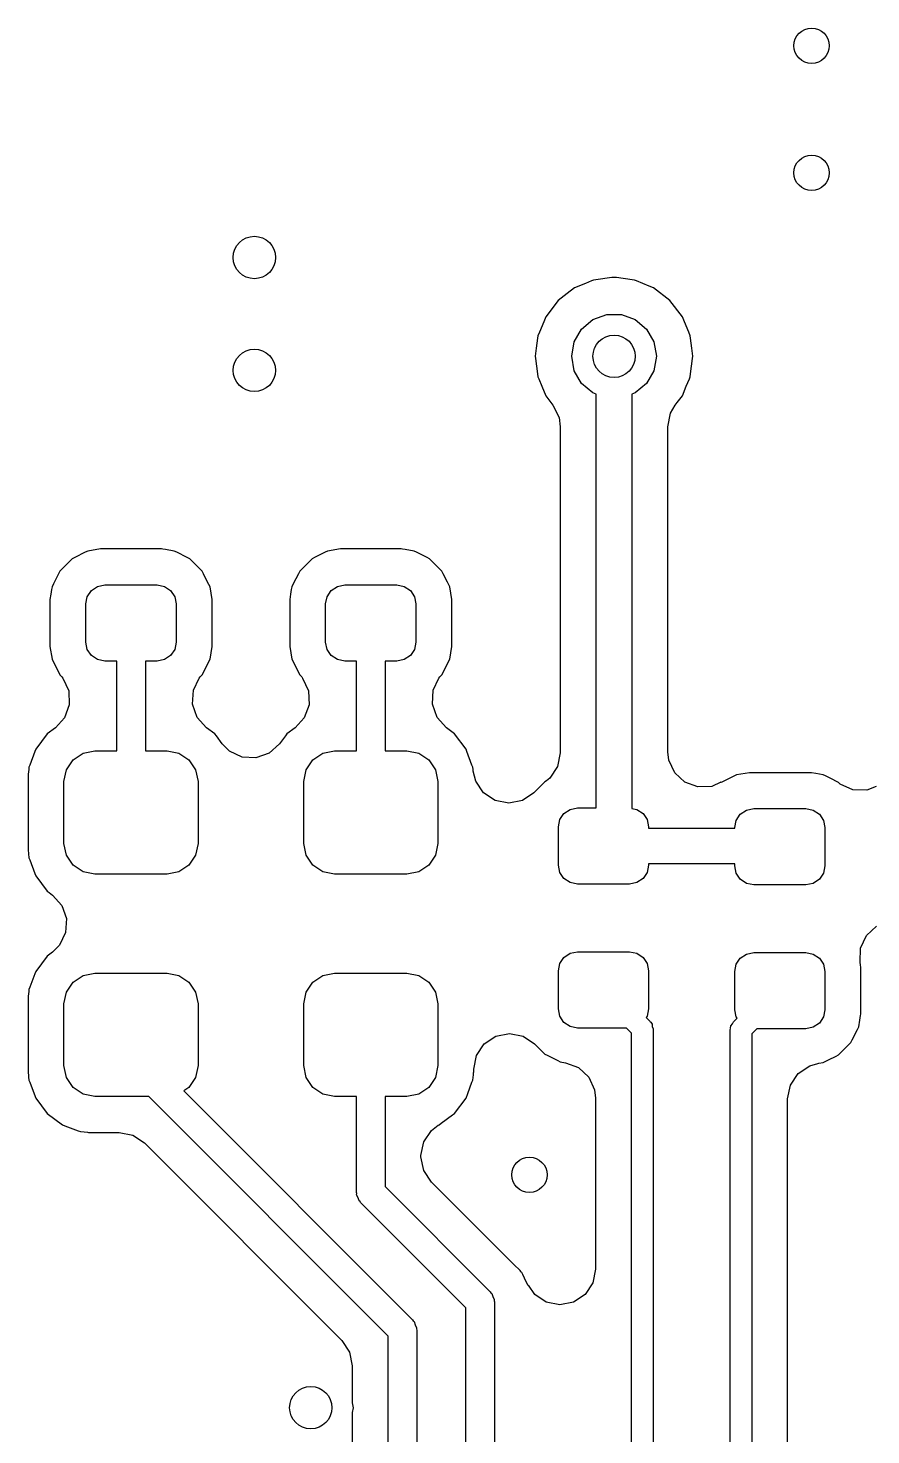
# Model space of a CAD drawing. Extents: x 0.99 to 4.24, y -7.27 to -4.02.
# Drawn here: x 1.5097 to 1.7449, y -6.1867 to -5.7943 of the extents above; entities that cross this region are included whole.
import ezdxf

# ---------------------------------------------------------------- set-up
doc = ezdxf.new("R2010")
doc.units = 0
doc.header["$MEASUREMENT"] = 0
doc.layers.add('BLACK', color=7, linetype='CONTINUOUS')

msp = doc.modelspace()

# ---------------------------------------------------------------- linework, layer by layer
at = {"layer": 'BLACK', "linetype": 'CONTINUOUS'}
for p, q in [((1.66523, -5.86551), (1.66222, -5.86676)), ((1.66693, -5.86481), (1.66523, -5.86551)), ((1.66753, -5.86456), (1.66693, -5.86481)), ((1.66693, -5.86481), (1.66693, -5.86481)), ((1.66818, -5.86447), (1.66753, -5.86456)), ((1.67258, -5.86389), (1.66818, -5.86447)), ((1.66818, -5.86447), (1.66818, -5.86447)), ((1.67323, -5.86381), (1.67258, -5.86389)), ((1.67388, -5.86389), (1.67323, -5.86381)), ((1.67828, -5.86447), (1.67388, -5.86389)), ((1.67893, -5.86456), (1.67828, -5.86447)), ((1.67828, -5.86447), (1.67828, -5.86447)), ((1.67953, -5.86481), (1.67893, -5.86456)), ((1.68298, -5.86624), (1.67953, -5.86481)), ((1.67953, -5.86481), (1.67953, -5.86481)), ((1.68424, -5.86676), (1.68298, -5.86624)), ((1.65766, -5.87026), (1.65416, -5.87482)), ((1.65846, -5.86964), (1.65766, -5.87026)), ((1.66018, -5.86833), (1.65846, -5.86964)), ((1.66222, -5.86676), (1.66018, -5.86833)), ((1.6888, -5.87026), (1.68424, -5.86676)), ((1.6923, -5.87482), (1.6888, -5.87026)), ((1.66732, -5.8756), (1.67118, -5.8742)), ((1.67118, -5.8742), (1.67528, -5.8742)), ((1.67528, -5.8742), (1.67913, -5.8756)), ((1.65358, -5.87623), (1.65238, -5.87912)), ((1.65416, -5.87482), (1.65358, -5.87623)), ((1.66213, -5.88179), (1.66418, -5.87823)), ((1.66418, -5.87823), (1.66732, -5.8756)), ((1.67913, -5.8756), (1.68228, -5.87823)), ((1.68228, -5.87823), (1.68433, -5.88179)), ((1.69288, -5.87623), (1.6923, -5.87482)), ((1.69408, -5.87912), (1.69288, -5.87623)), ((1.65187, -5.88078), (1.65151, -5.88354)), ((1.65196, -5.88013), (1.65187, -5.88077)), ((1.65187, -5.88077), (1.65187, -5.88078)), ((1.65238, -5.87912), (1.65196, -5.88013)), ((1.66142, -5.88583), (1.66213, -5.88179)), ((1.68433, -5.88179), (1.68504, -5.88583)), ((1.6945, -5.88013), (1.69408, -5.87912)), ((1.69458, -5.88077), (1.6945, -5.88013)), ((1.69458, -5.88078), (1.69458, -5.88077)), ((1.69495, -5.88354), (1.69458, -5.88078)), ((1.65151, -5.88354), (1.65121, -5.88583)), ((1.65121, -5.88583), (1.65129, -5.88647)), ((1.66213, -5.88987), (1.66142, -5.88583)), ((1.68504, -5.88583), (1.68433, -5.88987)), ((1.69525, -5.88583), (1.69495, -5.88354)), ((1.69516, -5.88647), (1.69525, -5.88583)), ((1.65129, -5.88647), (1.65186, -5.89074)), ((1.66418, -5.89342), (1.66213, -5.88987)), ((1.68433, -5.88987), (1.68228, -5.89342)), ((1.6946, -5.89074), (1.69516, -5.88647)), ((1.65186, -5.89074), (1.65196, -5.89153)), ((1.65196, -5.89153), (1.65221, -5.89213)), ((1.65221, -5.89213), (1.65221, -5.89213)), ((1.65221, -5.89213), (1.65306, -5.89419)), ((1.65306, -5.89419), (1.65416, -5.89684)), ((1.66732, -5.89606), (1.66418, -5.89342)), ((1.68228, -5.89342), (1.67913, -5.89606)), ((1.6923, -5.89684), (1.69339, -5.89419)), ((1.69339, -5.89419), (1.69425, -5.89213)), ((1.69425, -5.89213), (1.6945, -5.89153)), ((1.69425, -5.89213), (1.69425, -5.89213)), ((1.6945, -5.89153), (1.6946, -5.89074)), ((1.65416, -5.89684), (1.65558, -5.89868)), ((1.66823, -5.89638), (1.66732, -5.89606)), ((1.66823, -6.01181), (1.66823, -5.89638)), ((1.67913, -5.89606), (1.67823, -5.89638)), ((1.67823, -5.89638), (1.67823, -6.01194)), ((1.69088, -5.89868), (1.6923, -5.89684)), ((1.65558, -5.89868), (1.65615, -5.89943)), ((1.65615, -5.89943), (1.65787, -5.90292)), ((1.68825, -5.90549), (1.68901, -5.90168)), ((1.68901, -5.90168), (1.69031, -5.89943)), ((1.69031, -5.89943), (1.69088, -5.89868)), ((1.65787, -5.90292), (1.65821, -5.90549)), ((1.65821, -5.90549), (1.65821, -5.99649)), ((1.68825, -5.99614), (1.68825, -5.90549)), ((1.52561, -5.94051), (1.52267, -5.942)), ((1.5263, -5.94016), (1.52561, -5.94051)), ((1.5299, -5.93959), (1.5263, -5.94016)), ((1.53838, -5.93959), (1.5299, -5.93959)), ((1.54648, -5.93959), (1.53838, -5.93959)), ((1.54688, -5.93959), (1.54648, -5.93959)), ((1.54726, -5.93965), (1.54688, -5.93959)), ((1.54802, -5.93977), (1.54726, -5.93965)), ((1.54726, -5.93965), (1.54726, -5.93965)), ((1.55047, -5.94016), (1.54802, -5.93977)), ((1.55117, -5.94051), (1.55047, -5.94016)), ((1.5541, -5.942), (1.55117, -5.94051)), ((1.55117, -5.94051), (1.55117, -5.94051)), ((1.59254, -5.94051), (1.5896, -5.942)), ((1.59323, -5.94016), (1.59254, -5.94051)), ((1.59682, -5.93959), (1.59323, -5.94016)), ((1.60531, -5.93959), (1.59682, -5.93959)), ((1.61341, -5.93959), (1.60531, -5.93959)), ((1.61381, -5.93959), (1.61341, -5.93959)), ((1.61419, -5.93965), (1.61381, -5.93959)), ((1.61495, -5.93977), (1.61419, -5.93965)), ((1.61419, -5.93965), (1.61419, -5.93965)), ((1.6174, -5.94016), (1.61495, -5.93977)), ((1.61809, -5.94051), (1.6174, -5.94016)), ((1.62103, -5.942), (1.61809, -5.94051)), ((1.61809, -5.94051), (1.61809, -5.94051)), ((1.52198, -5.94236), (1.51854, -5.9458)), ((1.52267, -5.942), (1.52198, -5.94236)), ((1.52267, -5.942), (1.52267, -5.942)), ((1.5548, -5.94236), (1.5541, -5.942)), ((1.5541, -5.942), (1.5541, -5.942)), ((1.55823, -5.9458), (1.5548, -5.94236)), ((1.58891, -5.94236), (1.58547, -5.9458)), ((1.5896, -5.942), (1.58891, -5.94236)), ((1.5896, -5.942), (1.5896, -5.942)), ((1.62172, -5.94236), (1.62103, -5.942)), ((1.62103, -5.942), (1.62103, -5.942)), ((1.62516, -5.9458), (1.62172, -5.94236)), ((1.51819, -5.94649), (1.51674, -5.94934)), ((1.51854, -5.9458), (1.51819, -5.94649)), ((1.51819, -5.94649), (1.51819, -5.94649)), ((1.55859, -5.94649), (1.55823, -5.9458)), ((1.55976, -5.9488), (1.55859, -5.94649)), ((1.55859, -5.94649), (1.55859, -5.94649)), ((1.56044, -5.95012), (1.55976, -5.9488)), ((1.58511, -5.94649), (1.58367, -5.94934)), ((1.58512, -5.94649), (1.58511, -5.94649)), ((1.58547, -5.9458), (1.58512, -5.94649)), ((1.62551, -5.94649), (1.62516, -5.9458)), ((1.62669, -5.9488), (1.62551, -5.94649)), ((1.62551, -5.94649), (1.62551, -5.94649)), ((1.62736, -5.95012), (1.62669, -5.9488)), ((1.51601, -5.95217), (1.51577, -5.95371)), ((1.51621, -5.9509), (1.51601, -5.95217)), ((1.51634, -5.95012), (1.51621, -5.9509)), ((1.51674, -5.94934), (1.51634, -5.95012)), ((1.52579, -5.95492), (1.52619, -5.95289)), ((1.52619, -5.95289), (1.52734, -5.95116)), ((1.52734, -5.95116), (1.52907, -5.95001)), ((1.52907, -5.95001), (1.5311, -5.94961)), ((1.5311, -5.94961), (1.54567, -5.94961)), ((1.54567, -5.94961), (1.5477, -5.95001)), ((1.5477, -5.95001), (1.54943, -5.95116)), ((1.54943, -5.95116), (1.55058, -5.95289)), ((1.55058, -5.95289), (1.55098, -5.95492)), ((1.561, -5.95371), (1.56044, -5.95012)), ((1.58294, -5.95217), (1.5827, -5.95371)), ((1.58314, -5.9509), (1.58294, -5.95217)), ((1.58327, -5.95012), (1.58314, -5.9509)), ((1.58367, -5.94934), (1.58327, -5.95012)), ((1.59272, -5.95492), (1.59312, -5.95289)), ((1.59312, -5.95289), (1.59427, -5.95116)), ((1.59427, -5.95116), (1.596, -5.95001)), ((1.596, -5.95001), (1.59803, -5.94961)), ((1.59803, -5.94961), (1.6126, -5.94961)), ((1.6126, -5.94961), (1.61463, -5.95001)), ((1.61463, -5.95001), (1.61636, -5.95116)), ((1.61636, -5.95116), (1.61751, -5.95289)), ((1.61751, -5.95289), (1.61791, -5.95492)), ((1.62793, -5.95371), (1.62736, -5.95012)), ((1.51577, -5.95371), (1.51577, -5.96676)), ((1.52579, -5.96555), (1.52579, -5.95492)), ((1.55098, -5.95492), (1.55098, -5.96555)), ((1.561, -5.96676), (1.561, -5.95371)), ((1.5827, -5.95371), (1.5827, -5.96676)), ((1.59272, -5.96555), (1.59272, -5.95492)), ((1.61791, -5.95492), (1.61791, -5.96555)), ((1.62793, -5.96676), (1.62793, -5.95371)), ((1.51577, -5.96676), (1.51634, -5.97035)), ((1.52619, -5.96759), (1.52579, -5.96555)), ((1.52734, -5.96931), (1.52619, -5.96759)), ((1.55058, -5.96759), (1.54943, -5.96931)), ((1.55098, -5.96555), (1.55058, -5.96759)), ((1.56044, -5.97035), (1.561, -5.96676)), ((1.5827, -5.96676), (1.58327, -5.97035)), ((1.59312, -5.96759), (1.59272, -5.96555)), ((1.59427, -5.96931), (1.59312, -5.96759)), ((1.61751, -5.96759), (1.61636, -5.96931)), ((1.61791, -5.96555), (1.61751, -5.96759)), ((1.62736, -5.97035), (1.62793, -5.96676)), ((1.51634, -5.97035), (1.51854, -5.97468)), ((1.52907, -5.97046), (1.52734, -5.96931)), ((1.5311, -5.97087), (1.52907, -5.97046)), ((1.53439, -5.97087), (1.5311, -5.97087)), ((1.53439, -5.99587), (1.53439, -5.97087)), ((1.54567, -5.97087), (1.54239, -5.97087)), ((1.54239, -5.97087), (1.54239, -5.99587)), ((1.5477, -5.97046), (1.54567, -5.97087)), ((1.54943, -5.96931), (1.5477, -5.97046)), ((1.55823, -5.97468), (1.56044, -5.97035)), ((1.58327, -5.97035), (1.58547, -5.97468)), ((1.596, -5.97046), (1.59427, -5.96931)), ((1.59803, -5.97087), (1.596, -5.97046)), ((1.60131, -5.97087), (1.59803, -5.97087)), ((1.60131, -5.99587), (1.60131, -5.97087)), ((1.6126, -5.97087), (1.60931, -5.97087)), ((1.60931, -5.97087), (1.60931, -5.99587)), ((1.61463, -5.97046), (1.6126, -5.97087)), ((1.61636, -5.96931), (1.61463, -5.97046)), ((1.62516, -5.97468), (1.62736, -5.97035)), ((1.51854, -5.97468), (1.5191, -5.97523)), ((1.5191, -5.97523), (1.51938, -5.97562)), ((1.51938, -5.97562), (1.521, -5.97915)), ((1.5558, -5.979), (1.5574, -5.97562)), ((1.5574, -5.97562), (1.55768, -5.97523)), ((1.55768, -5.97523), (1.55823, -5.97468)), ((1.58547, -5.97468), (1.58603, -5.97523)), ((1.58603, -5.97523), (1.5863, -5.97562)), ((1.5863, -5.97562), (1.58793, -5.97915)), ((1.62273, -5.979), (1.62433, -5.97562)), ((1.62433, -5.97562), (1.6246, -5.97523)), ((1.6246, -5.97523), (1.62516, -5.97468)), ((1.521, -5.97915), (1.52116, -5.98303)), ((1.55559, -5.98288), (1.5558, -5.979)), ((1.58793, -5.97915), (1.58808, -5.98303)), ((1.62252, -5.98288), (1.62273, -5.979)), ((1.52116, -5.98303), (1.51981, -5.98668)), ((1.55689, -5.98655), (1.55559, -5.98288)), ((1.58808, -5.98303), (1.58674, -5.98668)), ((1.62381, -5.98655), (1.62252, -5.98288)), ((1.51981, -5.98668), (1.51729, -5.98944)), ((1.55948, -5.98944), (1.55689, -5.98655)), ((1.58674, -5.98668), (1.58422, -5.98944)), ((1.62641, -5.98944), (1.62381, -5.98655)), ((1.51499, -5.99117), (1.51179, -5.99544)), ((1.51729, -5.98944), (1.51499, -5.99117)), ((1.56178, -5.99117), (1.55948, -5.98944)), ((1.56221, -5.99174), (1.56178, -5.99117)), ((1.56388, -5.99396), (1.56221, -5.99174)), ((1.56221, -5.99174), (1.56221, -5.99174)), ((1.58149, -5.99174), (1.57982, -5.99396)), ((1.58192, -5.99117), (1.58149, -5.99174)), ((1.58149, -5.99174), (1.58149, -5.99174)), ((1.58422, -5.98944), (1.58192, -5.99117)), ((1.62871, -5.99117), (1.62641, -5.98944)), ((1.63191, -5.99544), (1.62871, -5.99117)), ((1.51154, -5.9961), (1.51013, -5.99985)), ((1.51179, -5.99544), (1.51154, -5.9961)), ((1.51154, -5.9961), (1.51154, -5.9961)), ((1.525, -5.99652), (1.5283, -5.99587)), ((1.5283, -5.99587), (1.53439, -5.99587)), ((1.54239, -5.99587), (1.54847, -5.99587)), ((1.54847, -5.99587), (1.55177, -5.99652)), ((1.56588, -5.99596), (1.56388, -5.99396)), ((1.56938, -5.99764), (1.56588, -5.99596)), ((1.57982, -5.99396), (1.57693, -5.99656)), ((1.59193, -5.99652), (1.59523, -5.99587)), ((1.59523, -5.99587), (1.60131, -5.99587)), ((1.60931, -5.99587), (1.6154, -5.99587)), ((1.6154, -5.99587), (1.6187, -5.99652)), ((1.63216, -5.9961), (1.63191, -5.99544)), ((1.63357, -5.99985), (1.63216, -5.9961)), ((1.63216, -5.9961), (1.63216, -5.9961)), ((1.68852, -5.99847), (1.68825, -5.99614)), ((1.51013, -5.99985), (1.50991, -6.00044)), ((1.52034, -6.00118), (1.52221, -5.99839)), ((1.52221, -5.99839), (1.525, -5.99652)), ((1.55177, -5.99652), (1.55456, -5.99839)), ((1.55456, -5.99839), (1.55643, -6.00118)), ((1.57326, -5.99785), (1.56938, -5.99764)), ((1.57693, -5.99656), (1.57326, -5.99785)), ((1.58727, -6.00118), (1.58914, -5.99839)), ((1.58914, -5.99839), (1.59193, -5.99652)), ((1.6187, -5.99652), (1.62149, -5.99839)), ((1.62149, -5.99839), (1.62336, -6.00118)), ((1.63379, -6.00044), (1.63357, -5.99985)), ((1.63357, -5.99985), (1.63357, -5.99985)), ((1.65821, -5.99649), (1.65745, -6.0003)), ((1.69015, -6.002), (1.68852, -5.99847)), ((1.5097, -6.00236), (1.50967, -6.00271)), ((1.50967, -6.00271), (1.50967, -6.02347)), ((1.50984, -6.0011), (1.5097, -6.00236)), ((1.50991, -6.00044), (1.50984, -6.0011)), ((1.51968, -6.00448), (1.52034, -6.00118)), ((1.55643, -6.00118), (1.55709, -6.00448)), ((1.58661, -6.00448), (1.58727, -6.00118)), ((1.62336, -6.00118), (1.62402, -6.00448)), ((1.63386, -6.00106), (1.63379, -6.00044)), ((1.63391, -6.0016), (1.63386, -6.00106)), ((1.63386, -6.00106), (1.63386, -6.00106)), ((1.63461, -6.00434), (1.63391, -6.0016)), ((1.65529, -6.00353), (1.65439, -6.0043)), ((1.65745, -6.0003), (1.65529, -6.00353)), ((1.693, -6.00463), (1.69015, -6.002)), ((1.70741, -6.00256), (1.70308, -6.00476)), ((1.711, -6.00199), (1.70741, -6.00256)), ((1.71949, -6.00199), (1.711, -6.00199)), ((1.72759, -6.00199), (1.71949, -6.00199)), ((1.72798, -6.00199), (1.72759, -6.00199)), ((1.72836, -6.00205), (1.72798, -6.00199)), ((1.72955, -6.00224), (1.72836, -6.00205)), ((1.72836, -6.00205), (1.72836, -6.00205)), ((1.73157, -6.00256), (1.72955, -6.00224)), ((1.73227, -6.00291), (1.73157, -6.00256)), ((1.73355, -6.00356), (1.73227, -6.00291)), ((1.73227, -6.00291), (1.73227, -6.00291)), ((1.7359, -6.00476), (1.73355, -6.00356)), ((1.51968, -6.0217), (1.51968, -6.00448)), ((1.55709, -6.00448), (1.55709, -6.0217)), ((1.58661, -6.0217), (1.58661, -6.00448)), ((1.62402, -6.00448), (1.62402, -6.0217)), ((1.63677, -6.00757), (1.63461, -6.00434)), ((1.64001, -6.00973), (1.63677, -6.00757)), ((1.65086, -6.00757), (1.64763, -6.00973)), ((1.65387, -6.00457), (1.65086, -6.00757)), ((1.65439, -6.0043), (1.65387, -6.00457)), ((1.69665, -6.00598), (1.693, -6.00463)), ((1.70053, -6.00583), (1.69665, -6.00598)), ((1.70303, -6.00467), (1.70053, -6.00583)), ((1.70308, -6.00476), (1.70303, -6.00467)), ((1.73633, -6.0052), (1.7359, -6.00476)), ((1.73987, -6.0068), (1.73633, -6.0052)), ((1.74376, -6.0069), (1.73987, -6.0068)), ((1.74642, -6.00588), (1.74376, -6.0069)), ((1.64382, -6.01049), (1.64001, -6.00973)), ((1.64763, -6.00973), (1.64382, -6.01049)), ((1.66096, -6.01222), (1.66299, -6.01181)), ((1.66299, -6.01181), (1.66823, -6.01181)), ((1.65768, -6.01713), (1.65808, -6.01509)), ((1.65808, -6.01509), (1.65923, -6.01337)), ((1.65923, -6.01337), (1.66096, -6.01222)), ((1.67823, -6.01194), (1.67959, -6.01222)), ((1.67959, -6.01222), (1.68132, -6.01337)), ((1.68132, -6.01337), (1.68247, -6.01509)), ((1.68247, -6.01509), (1.68287, -6.01713)), ((1.70689, -6.01732), (1.70729, -6.01529)), ((1.70729, -6.01529), (1.70845, -6.01356)), ((1.70845, -6.01356), (1.71017, -6.01241)), ((1.71017, -6.01241), (1.7122, -6.01201)), ((1.7122, -6.01201), (1.72677, -6.01201)), ((1.72677, -6.01201), (1.72881, -6.01241)), ((1.72881, -6.01241), (1.73053, -6.01356)), ((1.73053, -6.01356), (1.73168, -6.01529)), ((1.73168, -6.01529), (1.73209, -6.01732)), ((1.65768, -6.02776), (1.65768, -6.01713)), ((1.68287, -6.01713), (1.68287, -6.01744)), ((1.68287, -6.01744), (1.70689, -6.01744)), ((1.70689, -6.01744), (1.70689, -6.01732)), ((1.73209, -6.01732), (1.73209, -6.02795)), ((1.50967, -6.02347), (1.50991, -6.02574)), ((1.52034, -6.025), (1.51968, -6.0217)), ((1.55709, -6.0217), (1.55643, -6.025)), ((1.58727, -6.025), (1.58661, -6.0217)), ((1.62402, -6.0217), (1.62336, -6.025)), ((1.50991, -6.02574), (1.51013, -6.02633)), ((1.51013, -6.02633), (1.51013, -6.02633)), ((1.51013, -6.02633), (1.51154, -6.03008)), ((1.52221, -6.02779), (1.52034, -6.025)), ((1.55643, -6.025), (1.55456, -6.02779)), ((1.58914, -6.02779), (1.58727, -6.025)), ((1.62336, -6.025), (1.62149, -6.02779)), ((1.70689, -6.02744), (1.68287, -6.02744)), ((1.68287, -6.02744), (1.68287, -6.02776)), ((1.70689, -6.02795), (1.70689, -6.02744)), ((1.51154, -6.03008), (1.51179, -6.03074)), ((1.51179, -6.03074), (1.51499, -6.03501)), ((1.525, -6.02966), (1.52221, -6.02779)), ((1.5283, -6.03031), (1.525, -6.02966)), ((1.54847, -6.03031), (1.5283, -6.03031)), ((1.55177, -6.02966), (1.54847, -6.03031)), ((1.55456, -6.02779), (1.55177, -6.02966)), ((1.59193, -6.02966), (1.58914, -6.02779)), ((1.59523, -6.03031), (1.59193, -6.02966)), ((1.6154, -6.03031), (1.59523, -6.03031)), ((1.6187, -6.02966), (1.6154, -6.03031)), ((1.62149, -6.02779), (1.6187, -6.02966)), ((1.65808, -6.02979), (1.65768, -6.02776)), ((1.65923, -6.03151), (1.65808, -6.02979)), ((1.66096, -6.03267), (1.65923, -6.03151)), ((1.68132, -6.03151), (1.67959, -6.03267)), ((1.68247, -6.02979), (1.68132, -6.03151)), ((1.68287, -6.02776), (1.68247, -6.02979)), ((1.70729, -6.02999), (1.70689, -6.02795)), ((1.70845, -6.03171), (1.70729, -6.02999)), ((1.73168, -6.02999), (1.73053, -6.03171)), ((1.73209, -6.02795), (1.73168, -6.02999)), ((1.51499, -6.03501), (1.51555, -6.03544)), ((1.51555, -6.03544), (1.51647, -6.03612)), ((1.66299, -6.03307), (1.66096, -6.03267)), ((1.67756, -6.03307), (1.66299, -6.03307)), ((1.67959, -6.03267), (1.67756, -6.03307)), ((1.71017, -6.03286), (1.70845, -6.03171)), ((1.7122, -6.03327), (1.71017, -6.03286)), ((1.72677, -6.03327), (1.7122, -6.03327)), ((1.72881, -6.03286), (1.72677, -6.03327)), ((1.73053, -6.03171), (1.72881, -6.03286)), ((1.51647, -6.03612), (1.51906, -6.03902)), ((1.51906, -6.03902), (1.52036, -6.04268)), ((1.52036, -6.04268), (1.52015, -6.04656)), ((1.52015, -6.04656), (1.51847, -6.05007)), ((1.74366, -6.0474), (1.74651, -6.04477)), ((1.51847, -6.05007), (1.51647, -6.05207)), ((1.74188, -6.05482), (1.74203, -6.05093)), ((1.74203, -6.05093), (1.74366, -6.0474)), ((1.51499, -6.05318), (1.51179, -6.05745)), ((1.51647, -6.05207), (1.51499, -6.05318)), ((1.65808, -6.05525), (1.65923, -6.05353)), ((1.65923, -6.05353), (1.66096, -6.05237)), ((1.66096, -6.05237), (1.66299, -6.05197)), ((1.66299, -6.05197), (1.67756, -6.05197)), ((1.67756, -6.05197), (1.67959, -6.05237)), ((1.67959, -6.05237), (1.68132, -6.05353)), ((1.68132, -6.05353), (1.68247, -6.05525)), ((1.70729, -6.05545), (1.70845, -6.05372)), ((1.70845, -6.05372), (1.71017, -6.05257)), ((1.71017, -6.05257), (1.7122, -6.05217)), ((1.7122, -6.05217), (1.72677, -6.05217)), ((1.72677, -6.05217), (1.72881, -6.05257)), ((1.72881, -6.05257), (1.73053, -6.05372)), ((1.73053, -6.05372), (1.73168, -6.05545)), ((1.74201, -6.05568), (1.74188, -6.05482)), ((1.51154, -6.05811), (1.51013, -6.06186)), ((1.51179, -6.05745), (1.51154, -6.05811)), ((1.51154, -6.05811), (1.51154, -6.05811)), ((1.52221, -6.0604), (1.525, -6.05853)), ((1.525, -6.05853), (1.5283, -6.05787)), ((1.5283, -6.05787), (1.54847, -6.05787)), ((1.54847, -6.05787), (1.55177, -6.05853)), ((1.55177, -6.05853), (1.55456, -6.0604)), ((1.58914, -6.0604), (1.59193, -6.05853)), ((1.59193, -6.05853), (1.59523, -6.05787)), ((1.59523, -6.05787), (1.6154, -6.05787)), ((1.6154, -6.05787), (1.6187, -6.05853)), ((1.6187, -6.05853), (1.62149, -6.0604)), ((1.65768, -6.05728), (1.65808, -6.05525)), ((1.65768, -6.06791), (1.65768, -6.05728)), ((1.68247, -6.05525), (1.68287, -6.05728)), ((1.68287, -6.05728), (1.68287, -6.06791)), ((1.70689, -6.05748), (1.70729, -6.05545)), ((1.70689, -6.06811), (1.70689, -6.05748)), ((1.73168, -6.05545), (1.73209, -6.05748)), ((1.73209, -6.05748), (1.73209, -6.06811)), ((1.74211, -6.05627), (1.74201, -6.05568)), ((1.74211, -6.06932), (1.74211, -6.05627)), ((1.50991, -6.06244), (1.50985, -6.06306)), ((1.51013, -6.06186), (1.50991, -6.06244)), ((1.52034, -6.06319), (1.52221, -6.0604)), ((1.55456, -6.0604), (1.55643, -6.06319)), ((1.58727, -6.06319), (1.58914, -6.0604)), ((1.62149, -6.0604), (1.62336, -6.06319)), ((1.50971, -6.06436), (1.50967, -6.06472)), ((1.50967, -6.06472), (1.50967, -6.08547)), ((1.50985, -6.06306), (1.50971, -6.06436)), ((1.50985, -6.06306), (1.50985, -6.06306)), ((1.51968, -6.06649), (1.52034, -6.06319)), ((1.51968, -6.08371), (1.51968, -6.06649)), ((1.55643, -6.06319), (1.55709, -6.06649)), ((1.55709, -6.06649), (1.55709, -6.08371)), ((1.58661, -6.06649), (1.58727, -6.06319)), ((1.58661, -6.08371), (1.58661, -6.06649)), ((1.62336, -6.06319), (1.62402, -6.06649)), ((1.62402, -6.06649), (1.62402, -6.08371)), ((1.65808, -6.06995), (1.65768, -6.06791)), ((1.65923, -6.07167), (1.65808, -6.06995)), ((1.68247, -6.06995), (1.68223, -6.07031)), ((1.68223, -6.07031), (1.68322, -6.0713)), ((1.68287, -6.06791), (1.68247, -6.06995)), ((1.70654, -6.0715), (1.70754, -6.07051)), ((1.70729, -6.07014), (1.70689, -6.06811)), ((1.70754, -6.07051), (1.70729, -6.07014)), ((1.73168, -6.07014), (1.73053, -6.07187)), ((1.73209, -6.06811), (1.73168, -6.07014)), ((1.74183, -6.07103), (1.74205, -6.0697)), ((1.74205, -6.0697), (1.74211, -6.06932)), ((1.74205, -6.0697), (1.74205, -6.0697)), ((1.66096, -6.07282), (1.65923, -6.07167)), ((1.66299, -6.07323), (1.66096, -6.07282)), ((1.67666, -6.07323), (1.66299, -6.07323)), ((1.6781, -6.07467), (1.67666, -6.07323)), ((1.6781, -6.35112), (1.6781, -6.07467)), ((1.68322, -6.0713), (1.68333, -6.07146)), ((1.68333, -6.07146), (1.6834, -6.0715)), ((1.6834, -6.0715), (1.68345, -6.07162)), ((1.68345, -6.07162), (1.68382, -6.07216)), ((1.68382, -6.07216), (1.68388, -6.07281)), ((1.68388, -6.07281), (1.6841, -6.07343)), ((1.6841, -6.07343), (1.6841, -6.35236)), ((1.70566, -6.07362), (1.70569, -6.07344)), ((1.70566, -6.35236), (1.70566, -6.07362)), ((1.70567, -6.07336), (1.70573, -6.07324)), ((1.70569, -6.07344), (1.70567, -6.07336)), ((1.70573, -6.07324), (1.70584, -6.0726)), ((1.70584, -6.0726), (1.70626, -6.07209)), ((1.70626, -6.07209), (1.70654, -6.0715)), ((1.7131, -6.07343), (1.71166, -6.07486)), ((1.72677, -6.07343), (1.7131, -6.07343)), ((1.72881, -6.07302), (1.72677, -6.07343)), ((1.73053, -6.07187), (1.72881, -6.07302)), ((1.73969, -6.07654), (1.74118, -6.07361)), ((1.74118, -6.07361), (1.74154, -6.07291)), ((1.74118, -6.07361), (1.74118, -6.07361)), ((1.74154, -6.07291), (1.74183, -6.07103)), ((1.63479, -6.08088), (1.63695, -6.07765)), ((1.63695, -6.07765), (1.64018, -6.07549)), ((1.64018, -6.07549), (1.644, -6.07473)), ((1.644, -6.07473), (1.64781, -6.07549)), ((1.64781, -6.07549), (1.65104, -6.07765)), ((1.65104, -6.07765), (1.65387, -6.08047)), ((1.71166, -6.07486), (1.71166, -6.35112)), ((1.7359, -6.08067), (1.73933, -6.07724)), ((1.73933, -6.07724), (1.73969, -6.07654)), ((1.73969, -6.07654), (1.73969, -6.07654)), ((1.63404, -6.08469), (1.63479, -6.08088)), ((1.65387, -6.08047), (1.65456, -6.08083)), ((1.65456, -6.08083), (1.65456, -6.08083)), ((1.65456, -6.08083), (1.6575, -6.08232)), ((1.6575, -6.08232), (1.6575, -6.08232)), ((1.6575, -6.08232), (1.65819, -6.08268)), ((1.73157, -6.08288), (1.73312, -6.08209)), ((1.73312, -6.08209), (1.7352, -6.08103)), ((1.7352, -6.08103), (1.7359, -6.08067)), ((1.7352, -6.08103), (1.7352, -6.08103)), ((1.50967, -6.08547), (1.50979, -6.08661)), ((1.52034, -6.08701), (1.51968, -6.08371)), ((1.55709, -6.08371), (1.55643, -6.08701)), ((1.58727, -6.08701), (1.58661, -6.08371)), ((1.62402, -6.08371), (1.62336, -6.08701)), ((1.63379, -6.08775), (1.63395, -6.08626)), ((1.63395, -6.08626), (1.63401, -6.08574)), ((1.63401, -6.08574), (1.63404, -6.08547)), ((1.63401, -6.08574), (1.63401, -6.08574)), ((1.63404, -6.08547), (1.63404, -6.08469)), ((1.65819, -6.08268), (1.65968, -6.08291)), ((1.65968, -6.08291), (1.66333, -6.08426)), ((1.66333, -6.08426), (1.66618, -6.0869)), ((1.72244, -6.08914), (1.7246, -6.08591)), ((1.7246, -6.08591), (1.72783, -6.08375)), ((1.72783, -6.08375), (1.73008, -6.08311)), ((1.73008, -6.08311), (1.73042, -6.08306)), ((1.73042, -6.08306), (1.73157, -6.08288)), ((1.50979, -6.08661), (1.50982, -6.0869)), ((1.50982, -6.0869), (1.50991, -6.08775)), ((1.50991, -6.08775), (1.51013, -6.08834)), ((1.51013, -6.08834), (1.51013, -6.08834)), ((1.51013, -6.08834), (1.51136, -6.09161)), ((1.52221, -6.0898), (1.52034, -6.08701)), ((1.525, -6.09167), (1.52221, -6.0898)), ((1.55456, -6.0898), (1.55312, -6.09077)), ((1.55643, -6.08701), (1.55456, -6.0898)), ((1.58914, -6.0898), (1.58727, -6.08701)), ((1.59193, -6.09167), (1.58914, -6.0898)), ((1.62149, -6.0898), (1.6187, -6.09167)), ((1.62336, -6.08701), (1.62149, -6.0898)), ((1.63238, -6.0915), (1.63357, -6.08834)), ((1.63357, -6.08834), (1.63379, -6.08775)), ((1.63357, -6.08834), (1.63357, -6.08834)), ((1.66618, -6.0869), (1.66781, -6.09043)), ((1.72168, -6.09295), (1.72244, -6.08914)), ((1.51136, -6.09161), (1.51179, -6.09275)), ((1.51179, -6.09275), (1.51499, -6.09702)), ((1.5283, -6.09232), (1.525, -6.09167)), ((1.54336, -6.09232), (1.5283, -6.09232)), ((1.61017, -6.15914), (1.54336, -6.09232)), ((1.55312, -6.09077), (1.617, -6.15465)), ((1.59523, -6.09232), (1.59193, -6.09167)), ((1.60131, -6.09232), (1.59523, -6.09232)), ((1.60131, -6.11909), (1.60131, -6.09232)), ((1.6154, -6.09232), (1.60931, -6.09232)), ((1.60931, -6.09232), (1.60931, -6.11744)), ((1.6187, -6.09167), (1.6154, -6.09232)), ((1.62871, -6.09702), (1.63191, -6.09275)), ((1.63191, -6.09275), (1.63238, -6.0915)), ((1.66781, -6.09043), (1.66808, -6.09275)), ((1.66808, -6.09275), (1.66808, -6.14051)), ((1.72168, -6.34284), (1.72168, -6.09295)), ((1.51499, -6.09702), (1.51926, -6.10022)), ((1.62501, -6.0998), (1.62815, -6.09745)), ((1.62815, -6.09745), (1.62871, -6.09702)), ((1.51926, -6.10022), (1.51992, -6.10047)), ((1.51992, -6.10047), (1.51992, -6.10047)), ((1.51992, -6.10047), (1.52367, -6.10188)), ((1.52367, -6.10188), (1.52367, -6.10188)), ((1.52367, -6.10188), (1.52426, -6.1021)), ((1.52426, -6.1021), (1.52533, -6.10221)), ((1.62009, -6.10499), (1.62225, -6.10176)), ((1.62225, -6.10176), (1.62417, -6.10032)), ((1.62417, -6.10032), (1.62444, -6.10022)), ((1.62444, -6.10022), (1.62501, -6.0998)), ((1.52533, -6.10221), (1.52626, -6.10231)), ((1.52626, -6.10231), (1.52627, -6.10231)), ((1.52627, -6.10231), (1.52653, -6.10234)), ((1.52653, -6.10234), (1.52731, -6.10234)), ((1.52731, -6.10234), (1.53508, -6.10234)), ((1.53508, -6.10234), (1.53889, -6.1031)), ((1.53889, -6.1031), (1.54213, -6.10526)), ((1.54213, -6.10526), (1.59724, -6.16037)), ((1.61933, -6.10881), (1.62009, -6.10499)), ((1.61933, -6.10916), (1.61933, -6.10881)), ((1.62009, -6.11297), (1.61933, -6.10916)), ((1.62225, -6.1162), (1.62009, -6.11297)), ((1.60931, -6.11744), (1.63866, -6.14678)), ((1.64539, -6.13934), (1.62225, -6.1162)), ((1.60141, -6.1194), (1.60131, -6.11909)), ((1.60136, -6.11972), (1.60141, -6.1194)), ((1.60179, -6.12055), (1.60136, -6.11972)), ((1.60208, -6.12145), (1.60179, -6.12055)), ((1.60234, -6.12164), (1.60208, -6.12145)), ((1.60249, -6.12192), (1.60234, -6.12164)), ((1.63183, -6.15126), (1.60249, -6.12192)), ((1.64567, -6.13961), (1.64539, -6.13934)), ((1.64652, -6.1404), (1.64567, -6.13961)), ((1.64706, -6.14089), (1.64652, -6.1404)), ((1.64652, -6.1404), (1.64652, -6.1404)), ((1.64719, -6.14115), (1.64706, -6.14089)), ((1.64732, -6.14128), (1.64719, -6.14115)), ((1.64746, -6.14143), (1.64732, -6.14128)), ((1.66808, -6.14051), (1.66732, -6.14432)), ((1.64773, -6.142), (1.64746, -6.14143)), ((1.64822, -6.14303), (1.64773, -6.142)), ((1.64843, -6.14345), (1.64822, -6.14303)), ((1.64927, -6.145), (1.64843, -6.14345)), ((1.64935, -6.14496), (1.64927, -6.145)), ((1.65108, -6.14756), (1.64935, -6.14496)), ((1.66732, -6.14432), (1.66517, -6.14756)), ((1.63866, -6.14678), (1.6388, -6.14707)), ((1.6388, -6.14707), (1.63906, -6.14726)), ((1.63906, -6.14726), (1.63935, -6.14815)), ((1.63935, -6.14815), (1.63978, -6.14898)), ((1.63978, -6.14898), (1.63973, -6.1493)), ((1.65431, -6.14971), (1.65108, -6.14756)), ((1.66517, -6.14756), (1.66193, -6.14971)), ((1.63183, -6.33268), (1.63183, -6.15126)), ((1.63973, -6.1493), (1.63983, -6.14961)), ((1.63983, -6.14961), (1.63983, -6.33268)), ((1.65812, -6.15047), (1.65431, -6.14971)), ((1.66193, -6.14971), (1.65812, -6.15047)), ((1.617, -6.15465), (1.61715, -6.15494)), ((1.61715, -6.15494), (1.61741, -6.15513)), ((1.61741, -6.15513), (1.6177, -6.15602)), ((1.6177, -6.15602), (1.61812, -6.15685)), ((1.61812, -6.15685), (1.61807, -6.15717)), ((1.59724, -6.16037), (1.5994, -6.1636)), ((1.61017, -6.33268), (1.61017, -6.15914)), ((1.61807, -6.15717), (1.61817, -6.15748)), ((1.61817, -6.15748), (1.61817, -6.33268)), ((1.5994, -6.1636), (1.60015, -6.16741)), ((1.60015, -6.16741), (1.60015, -6.17777)), ((1.60015, -6.17777), (1.60039, -6.17913)), ((1.60039, -6.17913), (1.60015, -6.1805)), ((1.60015, -6.1805), (1.60015, -6.22518))]:
    msp.add_line(p, q, dxfattribs=at)
at = {"layer": 'BLACK'}
for centre, radius in [((1.72835, -5.79921), 0.00492), ((1.72835, -5.83465), 0.00492), ((1.57283, -5.85827), 0.00591), ((1.67323, -5.88583), 0.00591), ((1.57283, -5.88976), 0.00591), ((1.64961, -6.11417), 0.00492), ((1.58858, -6.17913), 0.00591)]:
    msp.add_circle(centre, radius, dxfattribs=at)

doc.saveas('drawing.dxf')
